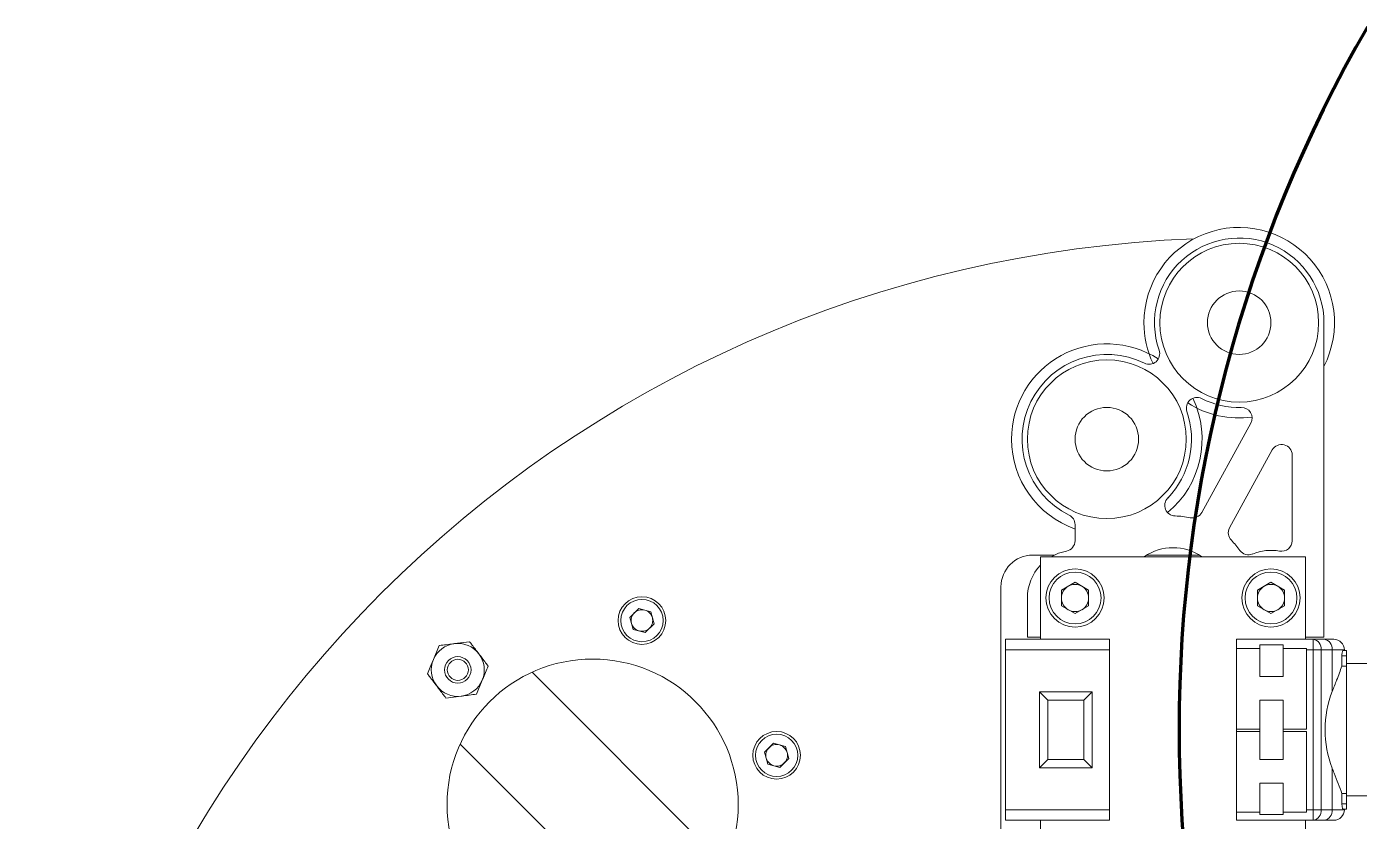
# Model space of a CAD drawing. Header units: millimetres. Extents: x 293 to 902, y 110 to 719.
# Drawn here: x 355.9 to 481.7, y 601.1 to 676.2 of the extents above; entities that cross this region are included whole.
import ezdxf

# ---------------------------------------------------------------- set-up
doc = ezdxf.new("R2010")
doc.units = ezdxf.units.MM

msp = doc.modelspace()

# ---------------------------------------------------------------- linework, layer by layer
at = {"color": 7, "linetype": 'Continuous', "lineweight": 15}
for p, q in [((478.39, 648.23), (478.39, 618.53)), ((471.48, 638.75), (466.85, 630.31)), ((473.51, 636.21), (469.48, 628.86)), ((475.39, 627.64), (475.39, 635.73)), ((454.89, 627.64), (454.89, 629.17)), ((450.89, 626.28), (452.93, 626.28)), ((451.64, 626.13), (451.64, 618.33)), ((451.64, 626.13), (476.64, 626.13)), ((461.66, 626.28), (466.62, 626.28)), ((476.64, 626.13), (476.64, 618.33)), ((447.89, 596.28), (447.89, 623.28)), ((454.89, 623.71), (453.61, 622.97)), ((453.61, 622.97), (453.61, 621.49)), ((454.89, 623.71), (456.17, 622.97)), ((456.17, 621.49), (456.17, 622.97)), ((473.39, 623.71), (472.11, 622.97)), ((472.11, 622.97), (472.11, 621.49)), ((473.39, 623.71), (474.67, 622.97)), ((474.67, 621.49), (474.67, 622.97)), ((450.39, 622.23), (450.39, 618.53)), ((413.68, 621.24), (412.85, 620.4)), ((414.82, 620.93), (413.68, 621.24)), ((414.82, 620.93), (415.13, 619.79)), ((454.89, 620.75), (453.61, 621.49)), ((456.17, 621.49), (454.89, 620.75)), ((473.39, 620.75), (472.11, 621.49)), ((474.67, 621.49), (473.39, 620.75)), ((413.15, 619.26), (412.85, 620.4)), ((414.29, 618.96), (413.15, 619.26)), ((414.29, 618.96), (415.13, 619.79)), ((397.71, 618.1), (396.28, 617.92)), ((448.32, 618.33), (451.64, 618.33)), ((451.64, 618.53), (450.39, 618.53)), ((451.64, 618.33), (458.14, 618.33)), ((458.14, 618.33), (458.14, 601.23)), ((470.14, 618.33), (476.64, 618.33)), ((470.14, 601.23), (470.14, 618.33)), ((478.39, 618.53), (476.64, 618.53)), ((476.64, 618.33), (477.37, 618.33)), ((477.37, 618.33), (478.4, 618.33)), ((394.85, 617.74), (394.29, 616.41)), ((448.32, 617.33), (448.32, 602.23)), ((470.14, 617.45), (472.34, 617.45)), ((472.34, 617.8), (474.54, 617.8)), ((472.34, 614.82), (472.34, 617.8)), ((472.34, 614.82), (472.34, 617.45)), ((474.54, 614.82), (474.54, 617.8)), ((476.74, 617.45), (474.54, 617.45)), ((474.54, 617.45), (474.54, 614.82)), ((476.74, 617.45), (476.74, 609.83)), ((477.37, 602.23), (477.37, 617.33)), ((478.14, 617.33), (478.14, 602.23)), ((479.17, 617.33), (478.14, 617.33)), ((479.17, 613.41), (479.17, 617.33)), ((480.09, 615.8), (480.09, 616.77)), ((480.09, 616.77), (480.52, 616.77)), ((480.22, 617.27), (480.52, 617.27)), ((480.32, 617.33), (480.32, 617.27)), ((480.52, 616.77), (480.52, 615.8)), ((480.09, 615.8), (480.52, 615.8)), ((482.52, 616.03), (480.52, 616.03)), ((398.35, 613.14), (398.9, 614.47)), ((403.61, 615.22), (421.83, 596.99)), ((474.54, 614.82), (472.34, 614.82)), ((395.48, 612.78), (396.91, 612.96)), ((452.32, 612.58), (451.52, 613.38)), ((451.52, 613.38), (456.52, 613.38)), ((451.52, 613.38), (451.52, 606.18)), ((455.72, 612.58), (456.52, 613.38)), ((456.52, 613.38), (456.52, 606.18)), ((452.32, 612.58), (452.32, 606.98)), ((455.72, 612.58), (452.32, 612.58)), ((455.72, 606.98), (455.72, 612.58)), ((472.34, 609.83), (472.34, 612.58)), ((474.54, 612.58), (472.34, 612.58)), ((472.34, 606.98), (472.34, 612.58)), ((474.54, 612.58), (474.54, 609.83)), ((474.54, 606.98), (474.54, 612.58)), ((470.14, 609.83), (472.34, 609.83)), ((470.14, 609.61), (472.34, 609.61)), ((472.34, 606.98), (472.34, 609.61)), ((476.74, 609.83), (474.54, 609.83)), ((474.54, 609.61), (474.54, 606.98)), ((476.74, 609.61), (474.54, 609.61)), ((476.74, 609.61), (476.74, 601.99)), ((396.82, 608.43), (415.04, 590.21)), ((426.41, 608.51), (425.57, 607.68)), ((427.55, 608.2), (426.41, 608.51)), ((427.55, 608.2), (427.85, 607.06)), ((425.88, 606.53), (425.57, 607.68)), ((427.02, 606.23), (427.85, 607.06)), ((452.32, 606.98), (451.52, 606.18)), ((452.32, 606.98), (455.72, 606.98)), ((455.72, 606.98), (456.52, 606.18)), ((474.54, 606.98), (472.34, 606.98)), ((427.02, 606.23), (425.88, 606.53)), ((451.52, 606.18), (456.52, 606.18)), ((479.17, 602.23), (479.17, 606.15)), ((474.54, 604.75), (472.34, 604.75)), ((472.34, 601.99), (472.34, 604.75)), ((472.34, 601.77), (472.34, 604.75)), ((474.54, 604.75), (474.54, 601.99)), ((474.54, 601.77), (474.54, 604.75)), ((480.09, 603.76), (480.52, 603.76)), ((480.09, 602.79), (480.09, 603.76)), ((480.52, 603.76), (480.52, 602.79)), ((480.52, 603.53), (482.52, 603.53)), ((470.14, 601.99), (472.34, 601.99)), ((472.34, 601.77), (474.54, 601.77)), ((476.74, 601.99), (474.54, 601.99)), ((478.14, 602.23), (479.17, 602.23)), ((480.09, 602.79), (480.52, 602.79)), ((480.22, 602.29), (480.52, 602.29)), ((480.32, 602.29), (480.32, 602.23)), ((451.64, 601.23), (448.32, 601.23)), ((451.64, 593.43), (451.64, 601.23)), ((451.64, 601.23), (458.14, 601.23)), ((470.14, 601.23), (476.64, 601.23)), ((476.64, 593.43), (476.64, 601.23)), ((477.37, 601.23), (476.64, 601.23)), ((478.4, 601.23), (477.37, 601.23))]:
    msp.add_line(p, q, dxfattribs=at)
at = {"color": 8, "linetype": 'Continuous', "lineweight": 15}
for p, q in [((458.14, 617.33), (448.32, 617.33)), ((477.37, 617.33), (476.74, 617.33)), ((448.32, 602.23), (458.14, 602.23)), ((476.74, 602.23), (477.37, 602.23))]:
    msp.add_line(p, q, dxfattribs=at)
at = {"color": 7, "linetype": 'Continuous', "lineweight": 15, "flags": 128}
for points in [[(454.07, 626.66), (453.32, 626.45), (452.64, 626.13)], [(448.32, 617.33), (448.32, 617.53), (448.32, 617.71), (448.32, 617.89), (448.32, 618.04), (448.32, 618.16), (448.32, 618.26), (448.32, 618.31), (448.32, 618.33)], [(477.37, 617.33), (477.37, 617.53), (477.37, 617.71), (477.37, 617.89), (477.37, 618.04), (477.37, 618.16), (477.37, 618.26), (477.37, 618.31), (477.37, 618.33)], [(478.4, 618.33), (478.61, 618.33), (478.79, 618.33), (478.95, 618.33), (479.08, 618.33), (479.18, 618.33), (479.26, 618.33), (479.3, 618.33), (479.32, 618.33)], [(478.14, 617.33), (478.06, 617.33), (477.98, 617.33), (477.89, 617.33), (477.79, 617.33), (477.69, 617.33), (477.58, 617.33), (477.48, 617.33), (477.37, 617.33)], [(480.32, 617.33), (480.3, 617.33), (480.24, 617.33), (480.15, 617.33), (480.02, 617.33), (479.86, 617.33), (479.66, 617.33), (479.43, 617.33), (479.17, 617.33)], [(480.52, 617.27), (480.52, 617.26), (480.52, 617.23), (480.52, 617.19), (480.52, 617.13), (480.52, 617.05), (480.52, 616.96), (480.52, 616.87), (480.52, 616.77)], [(480.52, 615.8), (480.52, 614.51), (480.52, 613.04), (480.52, 611.44), (480.52, 609.78), (480.52, 608.12), (480.52, 606.52), (480.52, 605.05), (480.52, 603.76)], [(448.32, 601.23), (448.32, 601.25), (448.32, 601.31), (448.32, 601.4), (448.32, 601.52), (448.32, 601.68), (448.32, 601.85), (448.32, 602.04), (448.32, 602.23)], [(477.37, 601.23), (477.37, 601.25), (477.37, 601.31), (477.37, 601.4), (477.37, 601.52), (477.37, 601.68), (477.37, 601.85), (477.37, 602.04), (477.37, 602.23)], [(478.14, 602.23), (478.06, 602.23), (477.98, 602.23), (477.89, 602.23), (477.79, 602.23), (477.69, 602.23), (477.58, 602.23), (477.48, 602.23), (477.37, 602.23)], [(479.17, 602.23), (479.43, 602.23), (479.66, 602.23), (479.86, 602.23), (480.02, 602.23), (480.15, 602.23), (480.24, 602.23), (480.3, 602.23), (480.32, 602.23)], [(480.52, 602.79), (480.52, 602.69), (480.52, 602.6), (480.52, 602.51), (480.52, 602.44), (480.52, 602.38), (480.52, 602.33), (480.52, 602.3), (480.52, 602.29)], [(479.32, 601.23), (479.3, 601.23), (479.26, 601.23), (479.18, 601.23), (479.08, 601.23), (478.95, 601.23), (478.79, 601.23), (478.61, 601.23), (478.4, 601.23)]]:
    msp.add_lwpolyline(points, dxfattribs=at)
at = {"color": 7, "linetype": 'Continuous', "lineweight": 15}
for centre, radius in [((470.39, 648.23), 7.5), ((470.39, 648.23), 3), ((457.89, 637.23), 7.5), ((457.89, 637.23), 3), ((454.89, 622.23), 2.75), ((454.89, 622.23), 2.45), ((473.39, 622.23), 2.75), ((473.39, 622.23), 2.45), ((413.99, 620.1), 2.25), ((413.99, 620.1), 2), ((396.6, 615.44), 1.25), ((409.33, 602.71), 13.75), ((396.6, 615.44), 0.996), ((426.71, 607.37), 2.25), ((426.71, 607.37), 2)]:
    msp.add_circle(centre, radius, dxfattribs=at)
at = {"color": 3, "lineweight": 100}
msp.add_arc((597.43, 609.83), 132.72, 150, 210, dxfattribs=at)
at = {"color": 7, "linetype": 'Continuous', "lineweight": 15}
for centre, radius, start, end in [((470.39, 648.23), 9, 332.734, 180), ((470.39, 541.65), 114.58, 92.1378, 177.8622), ((470.39, 648.23), 8, 0, 199.0231), ((470.39, 648.23), 9, 180, 205.3925), ((457.89, 637.23), 9, 57.303, 180), ((461.88, 645.3), 1, 243.6725, 19.0231), ((457.89, 637.23), 8, 63.6725, 243.6122), ((457.89, 637.23), 9, 309.6224, 25.3925), ((466.4, 640.17), 1, 63.6725, 199.0231), ((470.39, 648.23), 9, 237.303, 277.7567), ((470.39, 648.23), 8, 243.6725, 271.3873), ((457.89, 637.23), 8, 315.9918, 19.0231), ((470.61, 639.23), 1, 331.2739, 91.3873), ((457.89, 637.23), 9, 180, 250.5288), ((474.39, 635.73), 1, 360, 151.2739), ((464.36, 630.98), 1, 135.9918, 268.5385), ((453.89, 629.17), 1, 0, 63.6122), ((464.14, 622.23), 7.75, 77.8754, 88.5385), ((465.98, 630.79), 1, 257.8754, 331.2739), ((470.36, 628.38), 1, 151.2739, 224.6723), ((453.89, 627.64), 1, 280.4757, 0), ((464.14, 622.23), 4.75, 55.1903, 124.8097), ((464.14, 622.23), 7.75, 35.4451, 44.6723), ((474.39, 627.64), 1, 259.5243, 0), ((450.89, 623.28), 3, 90, 180), ((471.27, 627.31), 1, 215.4451, 292.6903), ((473.39, 622.23), 4.5, 79.5243, 112.6903), ((454.89, 622.23), 4.5, 136.2383, 180), ((454.89, 622.23), 1.28, 120, 180), ((454.89, 622.23), 1.28, 60, 120), ((454.89, 622.23), 1.28, 360, 60), ((473.39, 622.23), 1.28, 120, 180), ((473.39, 622.23), 1.28, 60, 120), ((473.39, 622.23), 1.28, 0, 60), ((454.89, 622.23), 1.28, 180, 240), ((454.89, 622.23), 1.28, 300, 360), ((473.39, 622.23), 1.28, 180, 240), ((473.39, 622.23), 1.28, 300, 0), ((413.99, 620.1), 1.02, 135, 195), ((413.99, 620.1), 1.02, 75, 135), ((413.99, 620.1), 1.02, 15, 75), ((454.89, 622.23), 1.28, 240, 300), ((473.39, 622.23), 1.28, 240, 300), ((413.99, 620.1), 1.02, 195, 255), ((413.99, 620.1), 1.02, 255, 315), ((413.99, 620.1), 1.02, 315, 15), ((396.6, 615.44), 2.5, 37.2586, 97.2586), ((477.23, 617.43), 0.908, 353.5833, 81.6626), ((478.27, 617.43), 0.908, 353.5831, 81.6628), ((479.32, 617.33), 1, 0, 90), ((396.6, 615.44), 2.5, 97.2586, 157.2586), ((396.6, 615.44), 2.5, 337.2586, 37.2586), ((396.6, 615.44), 2.5, 157.2586, 217.2586), ((396.6, 615.44), 2.5, 277.2586, 337.2586), ((396.6, 615.44), 2.5, 217.2586, 277.2586), ((426.71, 607.37), 1.02, 135, 195), ((426.71, 607.37), 1.02, 75, 135), ((426.71, 607.37), 1.02, 15, 75), ((426.71, 607.37), 1.02, 195, 255), ((426.71, 607.37), 1.02, 255, 315), ((426.71, 607.37), 1.02, 315, 15), ((477.23, 602.13), 0.908, 278.3372, 6.4169), ((478.27, 602.13), 0.908, 278.3371, 6.417), ((479.32, 602.23), 1, 270, 0)]:
    msp.add_arc(centre, radius, start, end, dxfattribs=at)
msp.add_ellipse((485.53, 609.78), major_axis=(0, 8.5), ratio=0.826667, start_param=1.129762, end_param=2.011831, dxfattribs=at)
for points, knots in [([(397.71, 618.1), (397.79, 618), (398.07, 617.63), (398.37, 617.24), (398.59, 616.95)], [0, 0, 0, 0, 0.257553, 1, 1, 1, 1]), ([(396.28, 617.92), (396.25, 617.91), (395.77, 617.85), (395.29, 617.79), (394.85, 617.74)], [0, 0, 0, 0, 0.070146, 1, 1, 1, 1]), ([(398.59, 616.95), (398.67, 616.85), (398.96, 616.46), (399.25, 616.08), (399.46, 615.8)], [0, 0, 0, 0, 0.268634, 1, 1, 1, 1]), ([(480.09, 616.77), (480.09, 616.83), (480.09, 616.94), (480.12, 617.08), (480.15, 617.2), (480.19, 617.26), (480.21, 617.27), (480.22, 617.27)], [0, 0, 0, 0, 0.204819, 0.409462, 0.61896, 0.836811, 1, 1, 1, 1]), ([(394.29, 616.41), (394.28, 616.37), (394.09, 615.92), (393.91, 615.48), (393.74, 615.07)], [0, 0, 0, 0, 0.07014, 1, 1, 1, 1]), ([(398.9, 614.47), (398.92, 614.5), (399.11, 614.95), (399.29, 615.39), (399.46, 615.8)], [0, 0, 0, 0, 0.070139, 1, 1, 1, 1]), ([(479.17, 613.41), (479.32, 613.77), (479.66, 614.63), (479.93, 615.37), (480.09, 615.8)], [0, 0, 0, 0, 0.414445, 1, 1, 1, 1]), ([(393.74, 615.07), (393.81, 614.98), (394.09, 614.6), (394.39, 614.21), (394.61, 613.93)], [0, 0, 0, 0, 0.257548, 1, 1, 1, 1]), ([(394.61, 613.93), (394.69, 613.82), (394.98, 613.43), (395.27, 613.05), (395.48, 612.78)], [0, 0, 0, 0, 0.268634, 1, 1, 1, 1]), ([(396.91, 612.96), (396.95, 612.96), (397.43, 613.02), (397.91, 613.09), (398.35, 613.14)], [0, 0, 0, 0, 0.070133, 1, 1, 1, 1]), ([(480.09, 603.76), (479.86, 604.38), (479.58, 605.13), (479.23, 606), (479.17, 606.15)], [0, 0, 0, 0, 0.823575, 1, 1, 1, 1]), ([(480.22, 602.29), (480.2, 602.3), (480.18, 602.31), (480.14, 602.4), (480.11, 602.53), (480.09, 602.67), (480.09, 602.76), (480.09, 602.79)], [0, 0, 0, 0, 0.22133, 0.442625, 0.664265, 0.880142, 1, 1, 1, 1])]:
    msp.add_open_spline(points, degree=3, knots=knots, dxfattribs=at)

doc.saveas('drawing.dxf')
